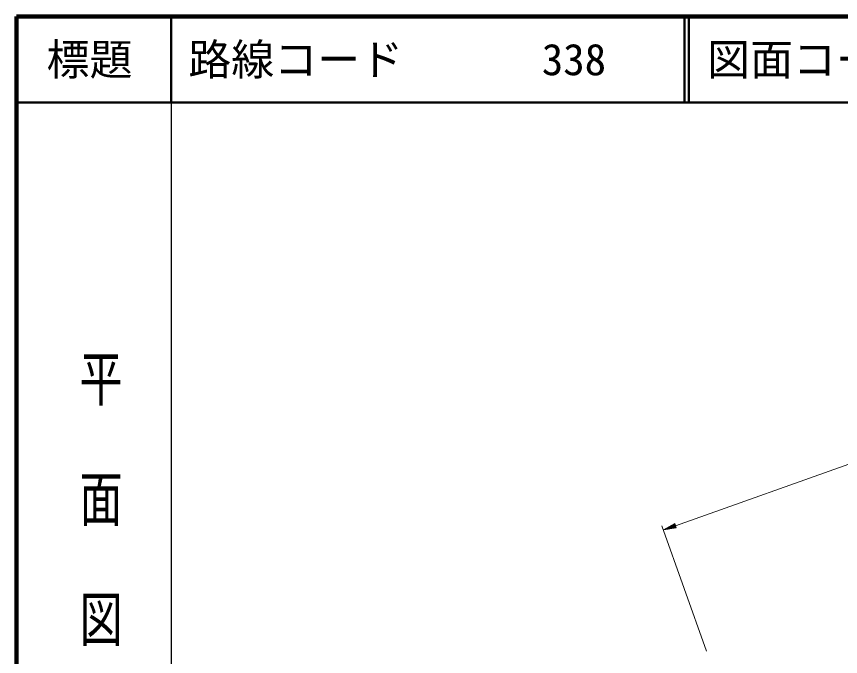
# Model space of a CAD drawing. Units: millimetres, scale not verified. Extents: x 40000 to 680000, y 20000 to 380000.
# Drawn here: x 40000 to 135909, y 305536 to 380000 of the extents above; entities that cross this region are included whole.
import ezdxf
from ezdxf.enums import TextEntityAlignment as Align

# ---------------------------------------------------------------- set-up
doc = ezdxf.new("R2010")
doc.units = ezdxf.units.MM
doc.header["$LTSCALE"] = 1000
for name, color, linetype, lineweight in [('M-STR-HTXT', 7, 'Continuous', 13), ('M-TTL', 2, 'Continuous', 140), ('M-TTL-BAND', 7, 'Continuous', 25), ('M-TTL-LINE', 7, 'Continuous', 50)]:
    doc.layers.add(name, color=color, linetype=linetype, lineweight=lineweight)
doc.layers.add('M-TTL-TXT', color=7, linetype='Continuous')
doc.styles.add('@ＭＳ ゴシック', font='')
doc.styles.add('ＭＳ ゴシック', font='')
doc.styles.get('@ＭＳ ゴシック').set_extended_font_data('@MS Gothic')
doc.styles.get('ＭＳ ゴシック').set_extended_font_data('MS Gothic')

msp = doc.modelspace()

# ---------------------------------------------------------------- linework, layer by layer
at = {"layer": 'M-STR-HTXT'}
for p, q in [((116709, 320756), (177944, 342481)), ((120301, 306146), (115128, 320726)), ((115295, 320255), (116626, 320992)), ((115295, 320255), (116709, 320756)), ((115295, 320255), (116793, 320521)), ((116692, 320804), (115561, 320402)), ((116726, 320709), (115595, 320308)), ((115828, 320550), (116676, 320851)), ((115894, 320361), (116743, 320662)), ((116659, 320898), (116094, 320697)), ((116759, 320615), (116194, 320414)), ((116360, 320845), (116642, 320945)), ((116493, 320468), (116776, 320568)), ((116793, 320521), (116626, 320992))]:
    msp.add_line(p, q, dxfattribs=at)
at = {"layer": 'M-TTL'}
for p, q in [((40000, 380000), (40000, 20000)), ((680000, 380000), (40000, 380000))]:
    msp.add_line(p, q, dxfattribs=at)
at = {"layer": 'M-TTL-BAND'}
msp.add_line((58000, 370000), (58000, 20000), dxfattribs=at)
at = {"layer": 'M-TTL-LINE'}
for p, q in [((58000, 380000), (58000, 370000)), ((117750, 380000), (117750, 370000)), ((118250, 380000), (118250, 370000)), ((40000, 370000), (680000, 370000))]:
    msp.add_line(p, q, dxfattribs=at)

# ---------------------------------------------------------------- texts
at = {"layer": 'M-TTL-BAND', "style": '@ＭＳ ゴシック', "width": 1.4}
msp.add_text('平  面  図', height=3666, rotation=270, dxfattribs=at).set_placement((49777, 306475), align=Align.MIDDLE_RIGHT)
at = {"layer": 'M-TTL-TXT', "style": 'ＭＳ ゴシック'}
msp.add_text('標題', height=3666, dxfattribs=at).set_placement((48500, 375000), align=Align.MIDDLE_CENTER)
for s, p in [('路線コード', (60000, 375000)), ('図面コード', (120380, 375000)), ('338', (101142, 375000))]:
    msp.add_text(s, height=3666, dxfattribs=at).set_placement(p, align=Align.MIDDLE_LEFT)

doc.saveas('drawing.dxf')
